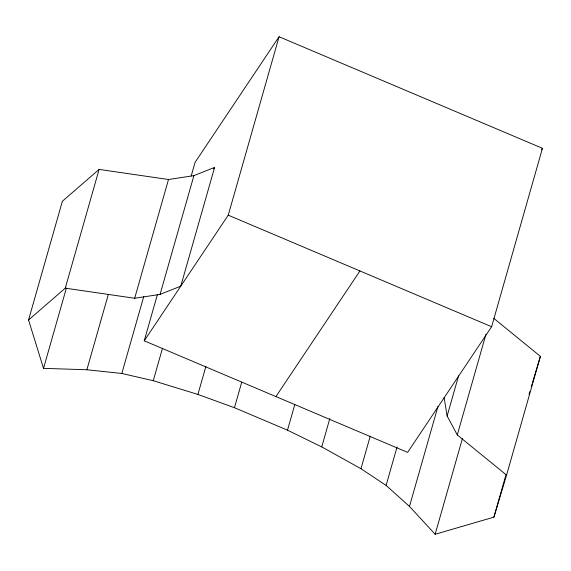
<?xml version="1.0" encoding="UTF-8"?>
<svg xmlns="http://www.w3.org/2000/svg" width="571" height="571" viewBox="0 0 571 571"><rect width="100%" height="100%" fill="white"/><g stroke="black" fill="none" stroke-linecap="round" stroke-linejoin="round"><path stroke-width="0.86" d="M28.55 319.996L62.382 201.242L99.104 169.409L168.502 179.508L193.904 175.625L214.596 167.41L180.771 286.171L160.073 294.386L134.67 298.262L65.272 288.169L28.55 319.996L43.517 368.359L86.871 369.751L121.83 373.463L153.256 380.721L197.909 394.433L234.453 407.708L287.506 430.184L321.744 446.9L360.972 468.72L386.089 485.414L409.478 506.427L435.152 534.27L493.908 517.14L506.563 475.122L540.394 356.361L493.851 318.411M65.272 288.169L99.104 169.409M43.517 368.359L66.393 288.048M86.871 369.751L108.29 294.565M134.67 298.262L168.502 179.508M121.83 373.463L143.735 296.563M191.185 176.004L195.068 162.364L279.076 36.73L542.45 148.31L491.624 326.74L407.615 452.375L144.242 340.801L157.382 294.665M160.073 294.386L193.904 175.625M153.256 380.721L162.499 348.26M144.242 340.801L228.25 215.167L279.076 36.73M197.909 394.433L205.938 366.239M234.453 407.708L241.754 382.078M287.506 430.184L294.8 404.553M321.744 446.9L329.774 418.7M360.972 468.72L370.215 436.258M386.089 485.414L397.045 446.965M409.478 506.427L437.957 406.466M506.563 475.122L457.285 434.938L447.136 416.002L458.577 375.846M457.285 434.938L486 334.121M435.152 534.27L462.41 438.578M493.908 517.14L506.07 474.422M529.003 394.183L529.76 391.663M531.28 386.617L532.036 384.097M532.543 382.413L540.394 356.361M213.611 168.888L214.596 167.41M275.929 396.588L359.937 270.954M541.465 149.788L542.45 148.31M228.25 215.167L491.624 326.74M444.145 397.744L447.136 416.002"/></g></svg>
